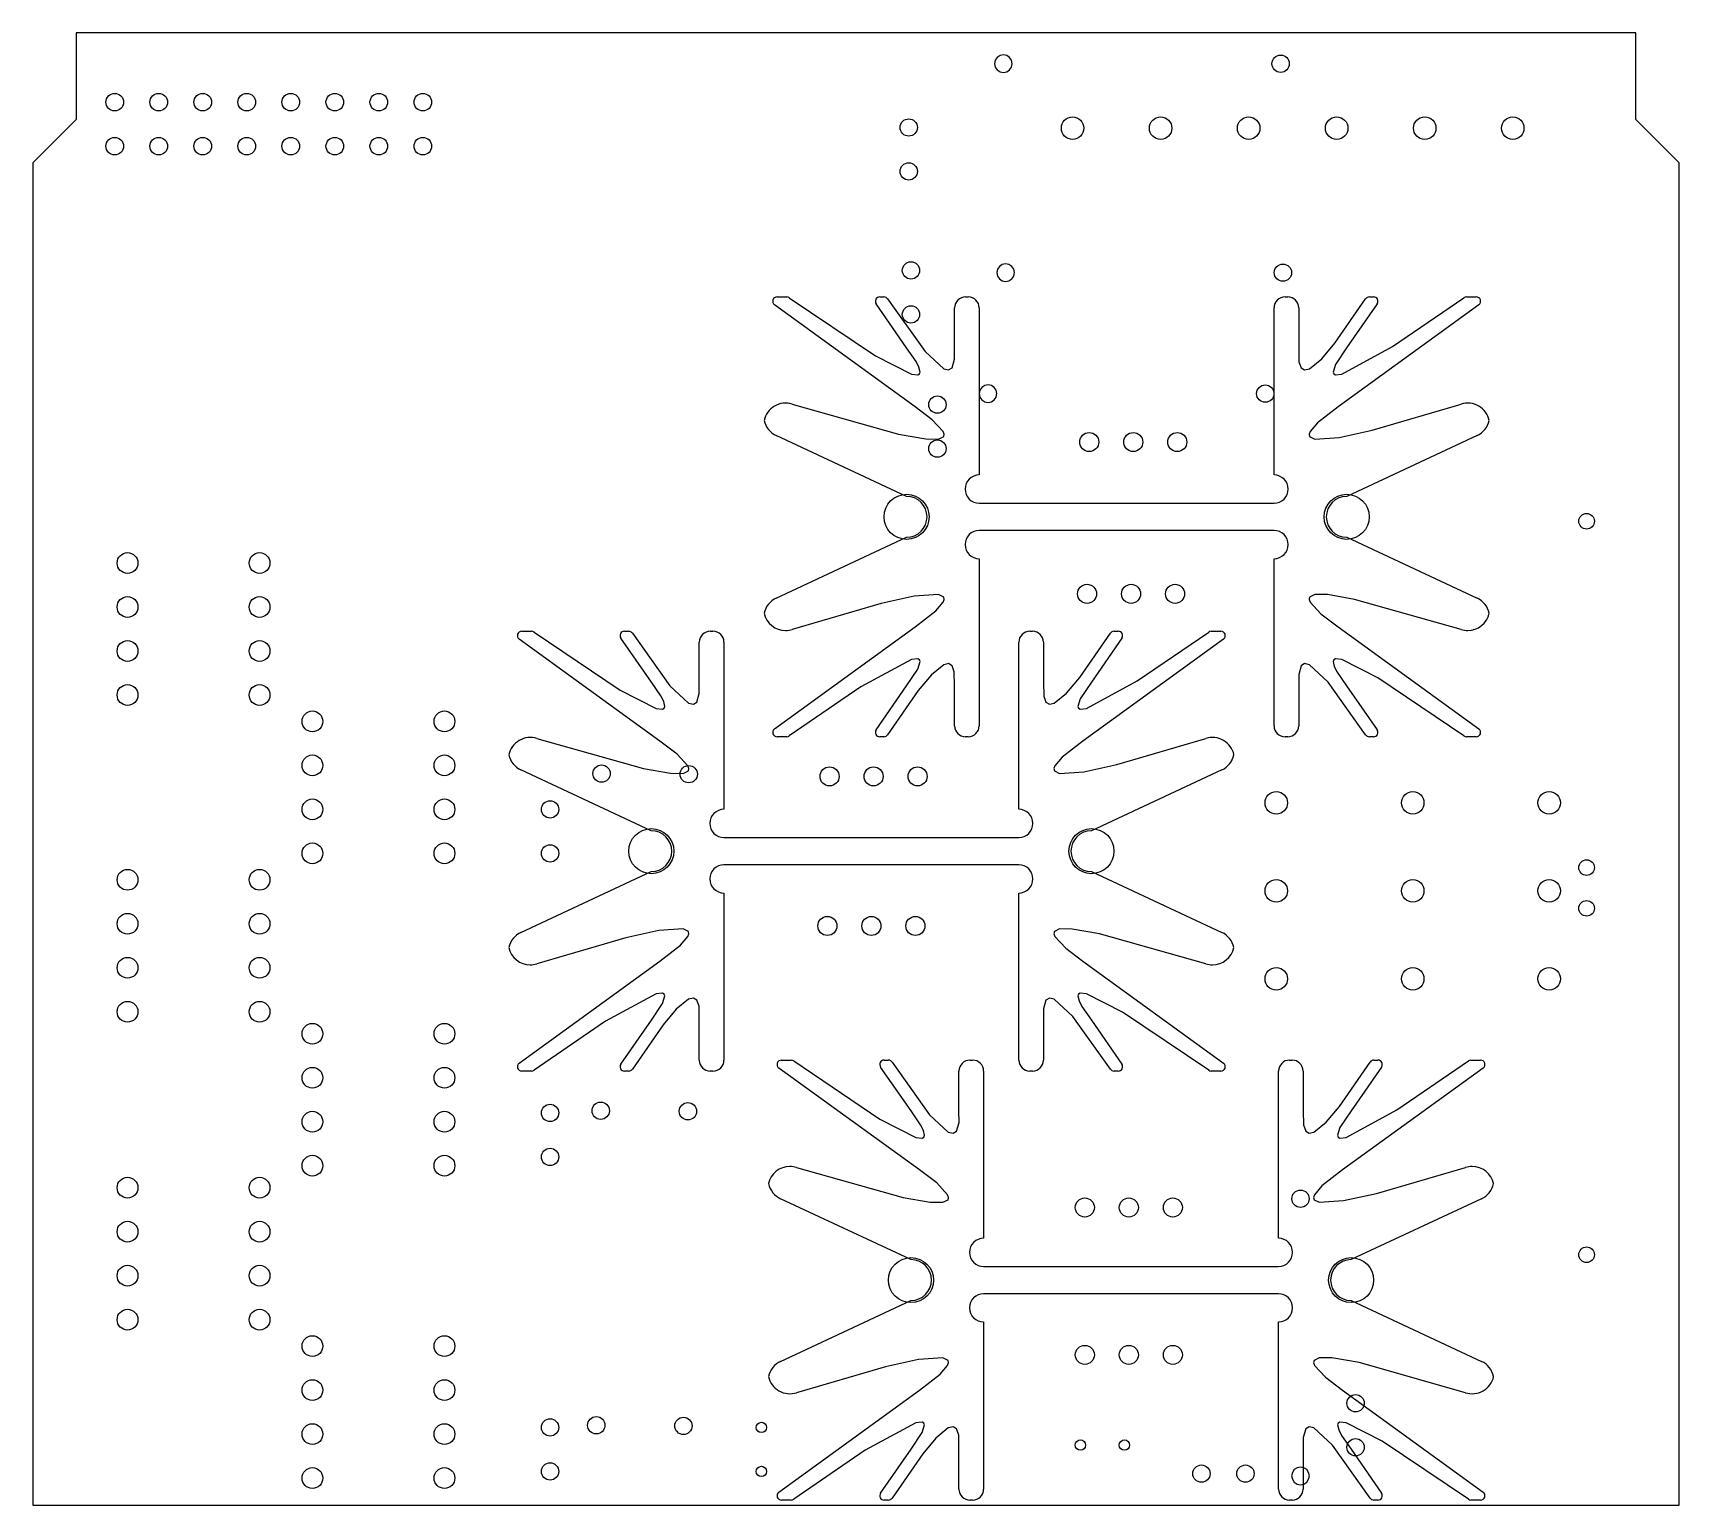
# Model space of a CAD drawing. Header units: millimetres. Extents: x -47 to 48, y -42.5 to 42.5.
import ezdxf

# ---------------------------------------------------------------- set-up
doc = ezdxf.new("R2010")
doc.units = ezdxf.units.MM

msp = doc.modelspace()

# ---------------------------------------------------------------- linework, layer by layer
at = {"color": 7, "linetype": 'Continuous'}
for p, q in [((45.46, 42.5), (-44.54, 42.5)), ((-44.54, 42.5), (-44.54, 37.5)), ((45.46, 37.5), (45.46, 42.5)), ((8.496, 40.917), (8.457, 40.722)), ((8.607, 41.082), (8.496, 40.917)), ((8.772, 41.193), (8.607, 41.082)), ((8.967, 41.232), (8.772, 41.193)), ((9.162, 41.193), (8.967, 41.232)), ((9.327, 41.082), (9.162, 41.193)), ((9.438, 40.917), (9.327, 41.082)), ((9.477, 40.722), (9.438, 40.917)), ((8.457, 40.722), (8.496, 40.527)), ((8.496, 40.527), (8.607, 40.362)), ((8.607, 40.362), (8.772, 40.251)), ((8.772, 40.251), (8.967, 40.212)), ((8.967, 40.212), (9.162, 40.251)), ((9.162, 40.251), (9.327, 40.362)), ((9.327, 40.362), (9.438, 40.527)), ((9.438, 40.527), (9.477, 40.722)), ((-44.54, 37.5), (-47.04, 35)), ((47.96, 35), (45.46, 37.5)), ((-47.04, 35), (-47.04, -42.5)), ((47.96, -42.5), (47.96, 35)), ((8.623, 28.852), (8.584, 28.657)), ((8.584, 28.657), (8.623, 28.462)), ((8.734, 29.017), (8.623, 28.852)), ((8.899, 29.128), (8.734, 29.017)), ((9.094, 29.167), (8.899, 29.128)), ((9.289, 29.128), (9.094, 29.167)), ((9.454, 29.017), (9.289, 29.128)), ((9.565, 28.852), (9.454, 29.017)), ((9.604, 28.657), (9.565, 28.852)), ((9.565, 28.462), (9.604, 28.657)), ((8.623, 28.462), (8.734, 28.297)), ((8.734, 28.297), (8.899, 28.186)), ((8.899, 28.186), (9.094, 28.147)), ((9.094, 28.147), (9.289, 28.186)), ((9.289, 28.186), (9.454, 28.297)), ((9.454, 28.297), (9.565, 28.462)), ((3.871, 20.92), (-4.242, 26.8)), ((-4.093, 27.26), (-3.535, 27.26)), ((3.381, 24.323), (1.623, 26.861)), ((1.831, 27.26), (2.071, 27.26)), ((6.147, 24.323), (6.147, 26.625)), ((6.782, 27.26), (6.935, 27.26)), ((7.57, 26.625), (7.57, 16.976)), ((24.588, 16.976), (24.588, 26.625)), ((25.223, 27.26), (25.375, 27.26)), ((26.01, 26.625), (26.01, 24.323)), ((36.399, 26.8), (28.286, 20.92)), ((30.535, 26.861), (28.776, 24.323)), ((30.086, 27.26), (30.326, 27.26)), ((35.693, 27.26), (36.25, 27.26)), ((7.609, 21.867), (7.57, 21.672)), ((7.72, 22.032), (7.609, 21.867)), ((7.885, 22.143), (7.72, 22.032)), ((8.08, 22.182), (7.885, 22.143)), ((8.275, 22.143), (8.08, 22.182)), ((8.44, 22.032), (8.275, 22.143)), ((8.551, 21.867), (8.44, 22.032)), ((8.59, 21.672), (8.551, 21.867)), ((7.57, 21.672), (7.609, 21.477)), ((7.609, 21.477), (7.72, 21.312)), ((7.72, 21.312), (7.885, 21.201)), ((7.885, 21.201), (8.08, 21.162)), ((8.08, 21.162), (8.275, 21.201)), ((8.275, 21.201), (8.44, 21.312)), ((8.44, 21.312), (8.551, 21.477)), ((8.551, 21.477), (8.59, 21.672)), ((3.379, 15.741), (-4.143, 19.251)), ((36.301, 19.251), (28.779, 15.741)), ((7.57, 15.347), (24.588, 15.347)), ((-4.143, 9.869), (3.379, 13.379)), ((24.588, 13.773), (7.57, 13.773)), ((28.779, 13.379), (36.301, 9.869)), ((7.57, 12.144), (7.57, 2.495)), ((24.588, 2.495), (24.588, 12.144)), ((-18.825, 7.956), (-18.267, 7.956)), ((-12.901, 7.956), (-12.661, 7.956)), ((-7.95, 7.956), (-7.797, 7.956)), ((-4.242, 2.32), (3.871, 8.2)), ((10.491, 7.956), (10.643, 7.956)), ((15.354, 7.956), (15.594, 7.956)), ((20.961, 7.956), (21.518, 7.956)), ((28.286, 8.2), (36.399, 2.32)), ((-10.861, 1.616), (-18.974, 7.496)), ((-11.351, 5.019), (-13.109, 7.557)), ((-8.585, 5.019), (-8.585, 7.321)), ((-7.162, 7.321), (-7.162, -2.328)), ((9.856, -2.328), (9.856, 7.321)), ((11.278, 7.321), (11.278, 5.019)), ((21.667, 7.496), (13.554, 1.616)), ((15.803, 7.557), (14.044, 5.019)), ((1.623, 2.259), (3.381, 4.797)), ((6.147, 2.495), (6.147, 4.797)), ((26.01, 4.797), (26.01, 2.495)), ((28.776, 4.797), (30.535, 2.259)), ((-3.535, 1.86), (-4.093, 1.86)), ((2.071, 1.86), (1.831, 1.86)), ((6.935, 1.86), (6.782, 1.86)), ((25.375, 1.86), (25.223, 1.86)), ((30.326, 1.86), (30.086, 1.86)), ((36.25, 1.86), (35.693, 1.86)), ((-11.353, -3.563), (-18.875, -0.053)), ((21.569, -0.053), (14.047, -3.563)), ((-7.162, -3.957), (9.856, -3.957)), ((9.856, -5.531), (-7.162, -5.531)), ((-18.875, -9.435), (-11.353, -5.925)), ((14.047, -5.925), (21.569, -9.435)), ((-7.162, -7.16), (-7.162, -16.809)), ((9.856, -16.809), (9.856, -7.16)), ((-18.974, -16.984), (-10.861, -11.104)), ((13.554, -11.104), (21.667, -16.984)), ((-13.109, -17.045), (-11.351, -14.507)), ((-8.585, -16.809), (-8.585, -14.507)), ((11.278, -14.507), (11.278, -16.809)), ((14.044, -14.507), (15.803, -17.045)), ((-3.839, -16.809), (-3.281, -16.809)), ((2.085, -16.809), (2.325, -16.809)), ((7.036, -16.809), (7.189, -16.809)), ((25.477, -16.809), (25.629, -16.809)), ((30.34, -16.809), (30.58, -16.809)), ((35.947, -16.809), (36.504, -16.809)), ((-18.267, -17.444), (-18.825, -17.444)), ((-12.661, -17.444), (-12.901, -17.444)), ((-7.797, -17.444), (-7.95, -17.444)), ((4.125, -23.149), (-3.988, -17.269)), ((3.635, -19.746), (1.877, -17.208)), ((6.401, -19.746), (6.401, -17.444)), ((7.824, -17.444), (7.824, -27.093)), ((10.643, -17.444), (10.491, -17.444)), ((15.594, -17.444), (15.354, -17.444)), ((21.518, -17.444), (20.961, -17.444)), ((24.842, -27.093), (24.842, -17.444)), ((26.264, -17.444), (26.264, -19.746)), ((36.653, -17.269), (28.54, -23.149)), ((30.789, -17.208), (29.03, -19.746)), ((3.633, -28.328), (-3.889, -24.818)), ((36.555, -24.818), (29.033, -28.328)), ((7.824, -28.722), (24.842, -28.722)), ((24.842, -30.296), (7.824, -30.296)), ((-3.889, -34.2), (3.633, -30.69)), ((29.033, -30.69), (36.555, -34.2)), ((7.824, -31.925), (7.824, -41.574)), ((24.842, -41.574), (24.842, -31.925)), ((-3.988, -41.749), (4.125, -35.869)), ((28.54, -35.869), (36.653, -41.749)), ((1.877, -41.81), (3.635, -39.272)), ((6.401, -41.574), (6.401, -39.272)), ((26.264, -39.272), (26.264, -41.574)), ((29.03, -39.272), (30.789, -41.81)), ((25.641, -40.617), (25.602, -40.812)), ((25.602, -40.812), (25.641, -41.007)), ((25.752, -40.452), (25.641, -40.617)), ((25.917, -40.341), (25.752, -40.452)), ((26.112, -40.302), (25.917, -40.341)), ((26.307, -40.341), (26.112, -40.302)), ((26.472, -40.452), (26.307, -40.341)), ((26.583, -40.617), (26.472, -40.452)), ((26.622, -40.812), (26.583, -40.617)), ((26.583, -41.007), (26.622, -40.812)), ((25.641, -41.007), (25.752, -41.172)), ((25.752, -41.172), (25.917, -41.283)), ((25.917, -41.283), (26.112, -41.322)), ((26.112, -41.322), (26.307, -41.283)), ((26.307, -41.283), (26.472, -41.172)), ((26.472, -41.172), (26.583, -41.007)), ((-47.04, -42.5), (47.96, -42.5)), ((-3.281, -42.209), (-3.839, -42.209)), ((2.325, -42.209), (2.085, -42.209)), ((7.189, -42.209), (7.036, -42.209)), ((25.629, -42.209), (25.477, -42.209)), ((30.58, -42.209), (30.34, -42.209)), ((36.504, -42.209), (35.947, -42.209))]:
    msp.add_line(p, q, dxfattribs=at)
at = {"color": 7, "linetype": 'Continuous', "flags": 128}
for points in [[(-3.388, 27.213), (1.589, 23.855), (3.664, 22.796), (4.028, 22.757), (4.123, 22.813), (4.161, 22.918), (4.093, 23.206), (3.927, 23.53), (3.381, 24.323)], [(2.285, 27.143), (4.445, 24.099), (5.533, 23.098), (5.806, 23.038), (6.001, 23.154), (6.15, 23.655), (6.147, 24.323)], [(26.01, 24.323), (26.024, 23.515), (26.156, 23.154), (26.351, 23.038), (26.624, 23.098), (27.345, 23.686), (28.102, 24.584), (29.872, 27.143)], [(28.776, 24.323), (28.137, 23.362), (27.997, 22.918), (28.034, 22.813), (28.129, 22.757), (28.493, 22.796), (31.414, 24.385), (35.545, 27.213)], [(-3.223, 21.064), (2.92, 19.326), (4.485, 19.054), (5.225, 19.053), (5.519, 19.2), (5.546, 19.325), (5.494, 19.485), (4.864, 20.168), (3.871, 20.92)], [(28.286, 20.92), (27.098, 19.996), (26.663, 19.485), (26.611, 19.325), (26.638, 19.2), (26.932, 19.053), (28.347, 19.149), (30.25, 19.567), (35.38, 21.064)], [(3.871, 8.2), (5.059, 9.124), (5.494, 9.635), (5.546, 9.795), (5.519, 9.92), (5.225, 10.067), (3.81, 9.971), (1.907, 9.553), (-3.223, 8.056)], [(35.38, 8.056), (29.237, 9.794), (27.672, 10.066), (26.932, 10.067), (26.638, 9.92), (26.611, 9.795), (26.663, 9.635), (27.293, 8.952), (28.286, 8.2)], [(-18.12, 7.909), (-13.143, 4.551), (-11.068, 3.492), (-10.704, 3.453), (-10.609, 3.509), (-10.571, 3.614), (-10.639, 3.902), (-10.805, 4.226), (-11.351, 5.019)], [(-12.447, 7.839), (-10.287, 4.795), (-9.199, 3.794), (-8.926, 3.734), (-8.731, 3.85), (-8.582, 4.351), (-8.585, 5.019)], [(11.278, 5.019), (11.292, 4.211), (11.424, 3.85), (11.619, 3.734), (11.892, 3.794), (12.613, 4.382), (13.37, 5.28), (15.14, 7.839)], [(14.044, 5.019), (13.405, 4.058), (13.265, 3.614), (13.302, 3.509), (13.397, 3.453), (13.761, 3.492), (16.682, 5.081), (20.813, 7.909)], [(3.381, 4.797), (4.021, 5.758), (4.161, 6.202), (4.123, 6.307), (4.028, 6.363), (3.664, 6.324), (0.743, 4.735), (-3.388, 1.907)], [(6.147, 4.797), (6.133, 5.605), (6.001, 5.966), (5.806, 6.082), (5.533, 6.022), (4.812, 5.434), (4.055, 4.536), (2.285, 1.977)], [(29.872, 1.977), (27.712, 5.021), (26.624, 6.022), (26.351, 6.082), (26.156, 5.966), (26.007, 5.465), (26.01, 4.797)], [(35.545, 1.907), (30.568, 5.265), (28.493, 6.324), (28.129, 6.363), (28.034, 6.307), (27.997, 6.202), (28.064, 5.914), (28.23, 5.59), (28.776, 4.797)], [(-17.955, 1.76), (-11.812, 0.022), (-10.247, -0.25), (-9.507, -0.251), (-9.213, -0.104), (-9.186, 0.021), (-9.238, 0.181), (-9.868, 0.864), (-10.861, 1.616)], [(13.554, 1.616), (12.366, 0.692), (11.931, 0.181), (11.879, 0.021), (11.906, -0.104), (12.2, -0.251), (13.615, -0.155), (15.518, 0.263), (20.648, 1.76)], [(-10.861, -11.104), (-9.673, -10.18), (-9.238, -9.669), (-9.186, -9.509), (-9.213, -9.384), (-9.507, -9.237), (-10.922, -9.333), (-12.825, -9.751), (-17.955, -11.248)], [(20.648, -11.248), (14.505, -9.51), (12.94, -9.238), (12.2, -9.237), (11.906, -9.384), (11.879, -9.509), (11.931, -9.669), (12.561, -10.352), (13.554, -11.104)], [(-11.351, -14.507), (-10.711, -13.546), (-10.571, -13.102), (-10.609, -12.997), (-10.704, -12.941), (-11.068, -12.98), (-13.989, -14.569), (-18.12, -17.397)], [(-8.585, -14.507), (-8.599, -13.699), (-8.731, -13.338), (-8.926, -13.222), (-9.199, -13.282), (-9.92, -13.87), (-10.677, -14.768), (-12.447, -17.327)], [(15.14, -17.327), (12.98, -14.283), (11.892, -13.282), (11.619, -13.222), (11.424, -13.338), (11.275, -13.839), (11.278, -14.507)], [(20.813, -17.397), (15.836, -14.039), (13.761, -12.98), (13.397, -12.941), (13.302, -12.997), (13.265, -13.102), (13.332, -13.39), (13.498, -13.714), (14.044, -14.507)], [(-3.134, -16.856), (1.843, -20.214), (3.918, -21.273), (4.282, -21.312), (4.377, -21.256), (4.415, -21.151), (4.347, -20.863), (4.181, -20.539), (3.635, -19.746)], [(2.539, -16.926), (4.699, -19.97), (5.787, -20.971), (6.06, -21.031), (6.255, -20.915), (6.404, -20.414), (6.401, -19.746)], [(26.264, -19.746), (26.278, -20.554), (26.41, -20.915), (26.605, -21.031), (26.878, -20.971), (27.599, -20.383), (28.356, -19.485), (30.126, -16.926)], [(29.03, -19.746), (28.391, -20.707), (28.251, -21.151), (28.288, -21.256), (28.383, -21.312), (28.747, -21.273), (31.668, -19.684), (35.799, -16.856)], [(-2.969, -23.005), (3.174, -24.743), (4.739, -25.015), (5.479, -25.016), (5.773, -24.869), (5.8, -24.744), (5.748, -24.584), (5.118, -23.901), (4.125, -23.149)], [(28.54, -23.149), (27.352, -24.073), (26.917, -24.584), (26.865, -24.744), (26.892, -24.869), (27.186, -25.016), (28.601, -24.92), (30.504, -24.502), (35.634, -23.005)], [(4.125, -35.869), (5.313, -34.945), (5.748, -34.434), (5.8, -34.274), (5.773, -34.149), (5.479, -34.002), (4.064, -34.098), (2.161, -34.516), (-2.969, -36.013)], [(35.634, -36.013), (29.491, -34.275), (27.926, -34.003), (27.186, -34.002), (26.892, -34.149), (26.865, -34.274), (26.917, -34.434), (27.547, -35.117), (28.54, -35.869)], [(3.635, -39.272), (4.275, -38.311), (4.415, -37.867), (4.377, -37.762), (4.282, -37.706), (3.918, -37.745), (0.997, -39.334), (-3.134, -42.162)], [(6.401, -39.272), (6.387, -38.464), (6.255, -38.103), (6.06, -37.987), (5.787, -38.047), (5.067, -38.635), (4.309, -39.533), (2.539, -42.092)], [(30.126, -42.092), (27.966, -39.048), (26.878, -38.047), (26.605, -37.987), (26.41, -38.103), (26.261, -38.604), (26.264, -39.272)], [(35.799, -42.162), (30.822, -38.804), (28.747, -37.745), (28.383, -37.706), (28.288, -37.762), (28.251, -37.867), (28.318, -38.155), (28.484, -38.479), (29.03, -39.272)]]:
    msp.add_lwpolyline(points, dxfattribs=at)
at = {"color": 7, "linetype": 'Continuous'}
for centre, radius in [((24.967, 40.722), 0.5), ((-42.32, 38.5), 0.508), ((-39.78, 38.5), 0.508), ((-37.24, 38.5), 0.508), ((-34.7, 38.5), 0.508), ((-32.16, 38.5), 0.508), ((-29.62, 38.5), 0.508), ((-27.08, 38.5), 0.508), ((-24.54, 38.5), 0.508), ((3.506, 37.039), 0.5), ((12.96, 37), 0.65), ((18.04, 37), 0.65), ((23.12, 37), 0.65), ((28.2, 37), 0.65), ((33.28, 37), 0.65), ((38.36, 37), 0.65), ((-42.32, 35.96), 0.508), ((-39.78, 35.96), 0.508), ((-37.24, 35.96), 0.508), ((-34.7, 35.96), 0.508), ((-32.16, 35.96), 0.508), ((-29.62, 35.96), 0.508), ((-27.08, 35.96), 0.508), ((-24.54, 35.96), 0.508), ((3.506, 34.499), 0.5), ((3.633, 28.784), 0.5), ((25.094, 28.657), 0.5), ((3.633, 26.244), 0.5), ((24.08, 21.672), 0.5), ((5.157, 21.037), 0.5), ((13.92, 18.878), 0.55), ((16.46, 18.878), 0.55), ((19, 18.878), 0.55), ((5.157, 18.497), 0.5), ((3.379, 14.56), 1.3), ((28.779, 14.56), 1.3), ((42.622, 14.306), 0.45), ((-41.579, 11.893), 0.6), ((-33.959, 11.893), 0.6), ((13.793, 10.115), 0.55), ((16.333, 10.115), 0.55), ((18.873, 10.115), 0.55), ((-41.579, 9.353), 0.6), ((-33.959, 9.353), 0.6), ((-41.579, 6.813), 0.6), ((-33.959, 6.813), 0.6), ((-41.579, 4.273), 0.6), ((-33.959, 4.273), 0.6), ((-30.911, 2.749), 0.6), ((-23.291, 2.749), 0.6), ((-30.911, 0.209), 0.6), ((-23.291, 0.209), 0.6), ((-14.226, -0.265), 0.5), ((-9.194, -0.299), 0.5), ((-1.066, -0.426), 0.55), ((1.474, -0.426), 0.55), ((4.014, -0.426), 0.55), ((-30.911, -2.331), 0.6), ((-23.291, -2.331), 0.6), ((-17.195, -2.331), 0.5), ((24.715, -1.95), 0.65), ((32.589, -1.95), 0.65), ((40.463, -1.95), 0.65), ((-11.353, -4.744), 1.3), ((14.047, -4.744), 1.3), ((-30.911, -4.871), 0.6), ((-23.291, -4.871), 0.6), ((-17.195, -4.871), 0.5), ((42.622, -5.694), 0.45), ((-41.579, -6.395), 0.6), ((-33.959, -6.395), 0.6), ((24.715, -7.03), 0.65), ((32.589, -7.03), 0.65), ((40.463, -7.03), 0.65), ((42.622, -8.046), 0.45), ((-41.579, -8.935), 0.6), ((-33.959, -8.935), 0.6), ((-1.193, -9.062), 0.55), ((1.347, -9.062), 0.55), ((3.887, -9.062), 0.55), ((-41.579, -11.475), 0.6), ((-33.959, -11.475), 0.6), ((24.715, -12.11), 0.65), ((32.589, -12.11), 0.65), ((40.463, -12.11), 0.65), ((-41.579, -14.015), 0.6), ((-33.959, -14.015), 0.6), ((-30.911, -15.285), 0.6), ((-23.291, -15.285), 0.6), ((-30.911, -17.825), 0.6), ((-23.291, -17.825), 0.6), ((-30.911, -20.365), 0.6), ((-23.291, -20.365), 0.6), ((-17.195, -19.857), 0.5), ((-14.274, -19.73), 0.5), ((-9.243, -19.764), 0.5), ((-30.911, -22.905), 0.6), ((-23.291, -22.905), 0.6), ((-17.195, -22.397), 0.5), ((-41.579, -24.175), 0.6), ((-33.959, -24.175), 0.6), ((26.112, -24.812), 0.5), ((13.666, -25.318), 0.55), ((16.206, -25.318), 0.55), ((18.746, -25.318), 0.55), ((-41.579, -26.715), 0.6), ((-33.959, -26.715), 0.6), ((3.633, -29.509), 1.3), ((29.033, -29.509), 1.3), ((42.622, -28.046), 0.45), ((-41.579, -29.255), 0.6), ((-33.959, -29.255), 0.6), ((-41.579, -31.795), 0.6), ((-33.959, -31.795), 0.6), ((-30.911, -33.319), 0.6), ((-23.291, -33.319), 0.6), ((13.666, -33.827), 0.55), ((16.206, -33.827), 0.55), ((18.746, -33.827), 0.55), ((-30.911, -35.859), 0.6), ((-23.291, -35.859), 0.6), ((29.287, -36.621), 0.5), ((-30.911, -38.399), 0.6), ((-23.291, -38.399), 0.6), ((-17.195, -38.018), 0.5), ((-14.528, -37.891), 0.5), ((-9.497, -37.925), 0.5), ((-5.003, -38.018), 0.3), ((13.412, -39.034), 0.3), ((15.952, -39.034), 0.3), ((29.287, -39.161), 0.5), ((-30.911, -40.939), 0.6), ((-23.291, -40.939), 0.6), ((-17.195, -40.558), 0.5), ((-5.003, -40.558), 0.3), ((20.397, -40.685), 0.5), ((22.937, -40.685), 0.5)]:
    msp.add_circle(centre, radius, dxfattribs=at)
for centre, radius, start, end in [((-4.093, 27.006), 0.254, 90.00001, 234.06539), ((-3.535, 27.006), 0.254, 54.4975, 90.00001), ((1.831, 27.006), 0.254, 90.00001, 214.70514), ((2.071, 27.006), 0.254, 32.72727, 90.00001), ((6.782, 26.625), 0.635, 90.00001, 180.00001), ((6.935, 26.625), 0.635, 0.00001, 90.00001), ((25.223, 26.625), 0.635, 90.00001, 180.00001), ((25.375, 26.625), 0.635, 0.00001, 90.00001), ((30.086, 27.006), 0.254, 90.00001, 147.27275), ((30.326, 27.006), 0.254, 325.29488, 90.00001), ((35.693, 27.006), 0.254, 90.00001, 125.50252), ((36.25, 27.006), 0.254, 305.93463, 90.00001), ((-3.606, 19.853), 1.27, 72.42009, 167.52496), ((35.764, 19.853), 1.27, 12.47506, 107.57993), ((-3.606, 20.402), 1.27, 192.47506, 244.98723), ((35.764, 20.402), 1.27, 295.01279, 347.52496), ((7.57, 16.162), 0.814, 90.00001, 270.00001), ((24.588, 16.162), 0.814, 270.00001, 90.00001), ((3.379, 14.56), 1.181, 270.00001, 90.00001), ((28.779, 14.56), 1.181, 90.00001, 270.00001), ((7.57, 12.958), 0.814, 90.00001, 270.00001), ((24.588, 12.958), 0.814, 270.00001, 90.00001), ((-3.606, 8.718), 1.27, 115.01279, 167.52496), ((35.764, 8.718), 1.27, 12.47506, 64.98723), ((-3.606, 9.267), 1.27, 192.47506, 270.00001), ((35.764, 9.267), 1.27, 270.00001, 347.52496), ((-18.825, 7.702), 0.254, 90.00001, 234.06539), ((-18.267, 7.702), 0.254, 54.4975, 90.00001), ((-12.901, 7.702), 0.254, 90.00001, 214.70514), ((-12.661, 7.702), 0.254, 32.72727, 90.00001), ((-7.95, 7.321), 0.635, 90.00001, 180.00001), ((-7.797, 7.321), 0.635, 0.00001, 90.00001), ((-3.606, 9.267), 1.27, 270.00001, 287.57993), ((10.491, 7.321), 0.635, 90.00001, 180.00001), ((10.643, 7.321), 0.635, 0.00001, 90.00001), ((15.354, 7.702), 0.254, 90.00001, 147.27275), ((15.594, 7.702), 0.254, 325.29488, 90.00001), ((20.961, 7.702), 0.254, 90.00001, 125.50252), ((21.518, 7.702), 0.254, 305.93463, 90.00001), ((35.764, 9.267), 1.27, 252.42009, 270.00001), ((-4.093, 2.114), 0.254, 125.93463, 270.00001), ((-3.535, 2.114), 0.254, 270.00001, 305.50252), ((1.831, 2.114), 0.254, 145.29488, 270.00001), ((2.071, 2.114), 0.254, 270.00001, 327.27275), ((6.782, 2.495), 0.635, 180.00001, 270.00001), ((6.935, 2.495), 0.635, 270.00001, 0.00001), ((25.223, 2.495), 0.635, 180.00001, 270.00001), ((25.375, 2.495), 0.635, 270.00001, 0.00001), ((30.086, 2.114), 0.254, 212.72727, 270.00001), ((30.326, 2.114), 0.254, 270.00001, 34.70514), ((35.693, 2.114), 0.254, 234.4975, 270.00001), ((36.25, 2.114), 0.254, 270.00001, 54.06539), ((-18.338, 0.549), 1.27, 72.42009, 167.52496), ((21.032, 0.549), 1.27, 12.47506, 107.57993), ((-18.338, 1.098), 1.27, 192.47506, 244.98723), ((21.032, 1.098), 1.27, 295.01279, 347.52496), ((-7.162, -3.142), 0.814, 90.00001, 270.00001), ((9.856, -3.142), 0.814, 270.00001, 90.00001), ((-11.353, -4.744), 1.181, 270.00001, 90.00001), ((14.047, -4.744), 1.181, 90.00001, 270.00001), ((-7.162, -6.346), 0.814, 90.00001, 270.00001), ((9.856, -6.346), 0.814, 270.00001, 90.00001), ((-18.338, -10.586), 1.27, 115.01279, 167.52496), ((21.032, -10.586), 1.27, 12.47506, 64.98723), ((-18.338, -10.037), 1.27, 192.47506, 270.00001), ((21.032, -10.037), 1.27, 270.00001, 347.52496), ((-18.338, -10.037), 1.27, 270.00001, 287.57993), ((21.032, -10.037), 1.27, 252.42009, 270.00001), ((-18.825, -17.19), 0.254, 125.93463, 270.00001), ((-12.901, -17.19), 0.254, 145.29488, 270.00001), ((-7.95, -16.809), 0.635, 180.00001, 270.00001), ((-7.797, -16.809), 0.635, 270.00001, 0.00001), ((-3.839, -17.063), 0.254, 90.00001, 234.06539), ((-3.281, -17.063), 0.254, 54.4975, 90.00001), ((2.085, -17.063), 0.254, 90.00001, 214.70514), ((2.325, -17.063), 0.254, 32.72727, 90.00001), ((7.036, -17.444), 0.635, 90.00001, 180.00001), ((7.189, -17.444), 0.635, 0.00001, 90.00001), ((10.491, -16.809), 0.635, 180.00001, 270.00001), ((10.643, -16.809), 0.635, 270.00001, 0.00001), ((15.594, -17.19), 0.254, 270.00001, 34.70514), ((21.518, -17.19), 0.254, 270.00001, 54.06539), ((25.477, -17.444), 0.635, 90.00001, 180.00001), ((25.629, -17.444), 0.635, 0.00001, 90.00001), ((30.34, -17.063), 0.254, 90.00001, 147.27275), ((30.58, -17.063), 0.254, 325.29488, 90.00001), ((35.947, -17.063), 0.254, 90.00001, 125.50252), ((36.504, -17.063), 0.254, 305.93463, 90.00001), ((-18.267, -17.19), 0.254, 270.00001, 305.50252), ((-12.661, -17.19), 0.254, 270.00001, 327.27275), ((15.354, -17.19), 0.254, 212.72727, 270.00001), ((20.961, -17.19), 0.254, 234.4975, 270.00001), ((-3.352, -24.216), 1.27, 90.00001, 167.52496), ((-3.352, -24.216), 1.27, 72.42009, 90.00001), ((36.018, -24.216), 1.27, 90.00001, 107.57993), ((36.018, -24.216), 1.27, 12.47506, 90.00001), ((-3.352, -23.667), 1.27, 192.47506, 244.98723), ((36.018, -23.667), 1.27, 295.01279, 347.52496), ((7.824, -27.907), 0.814, 90.00001, 270.00001), ((24.842, -27.907), 0.814, 270.00001, 90.00001), ((3.633, -29.509), 1.181, 270.00001, 90.00001), ((29.033, -29.509), 1.181, 90.00001, 270.00001), ((7.824, -31.111), 0.814, 90.00001, 270.00001), ((24.842, -31.111), 0.814, 270.00001, 90.00001), ((-3.352, -35.351), 1.27, 115.01279, 167.52496), ((36.018, -35.351), 1.27, 12.47506, 64.98723), ((-3.352, -34.802), 1.27, 192.47506, 287.57993), ((36.018, -34.802), 1.27, 252.42009, 347.52496), ((-3.839, -41.955), 0.254, 125.93463, 270.00001), ((7.036, -41.574), 0.635, 180.00001, 270.00001), ((7.189, -41.574), 0.635, 270.00001, 0.00001), ((25.477, -41.574), 0.635, 180.00001, 270.00001), ((25.629, -41.574), 0.635, 270.00001, 0.00001), ((36.504, -41.955), 0.254, 270.00001, 54.06539), ((-3.281, -41.955), 0.254, 270.00001, 305.50252), ((2.085, -41.955), 0.254, 145.29488, 270.00001), ((2.325, -41.955), 0.254, 270.00001, 327.27275), ((30.34, -41.955), 0.254, 212.72727, 270.00001), ((30.58, -41.955), 0.254, 270.00001, 34.70514), ((35.947, -41.955), 0.254, 234.4975, 270.00001)]:
    msp.add_arc(centre, radius, start, end, dxfattribs=at)

doc.saveas('drawing.dxf')
